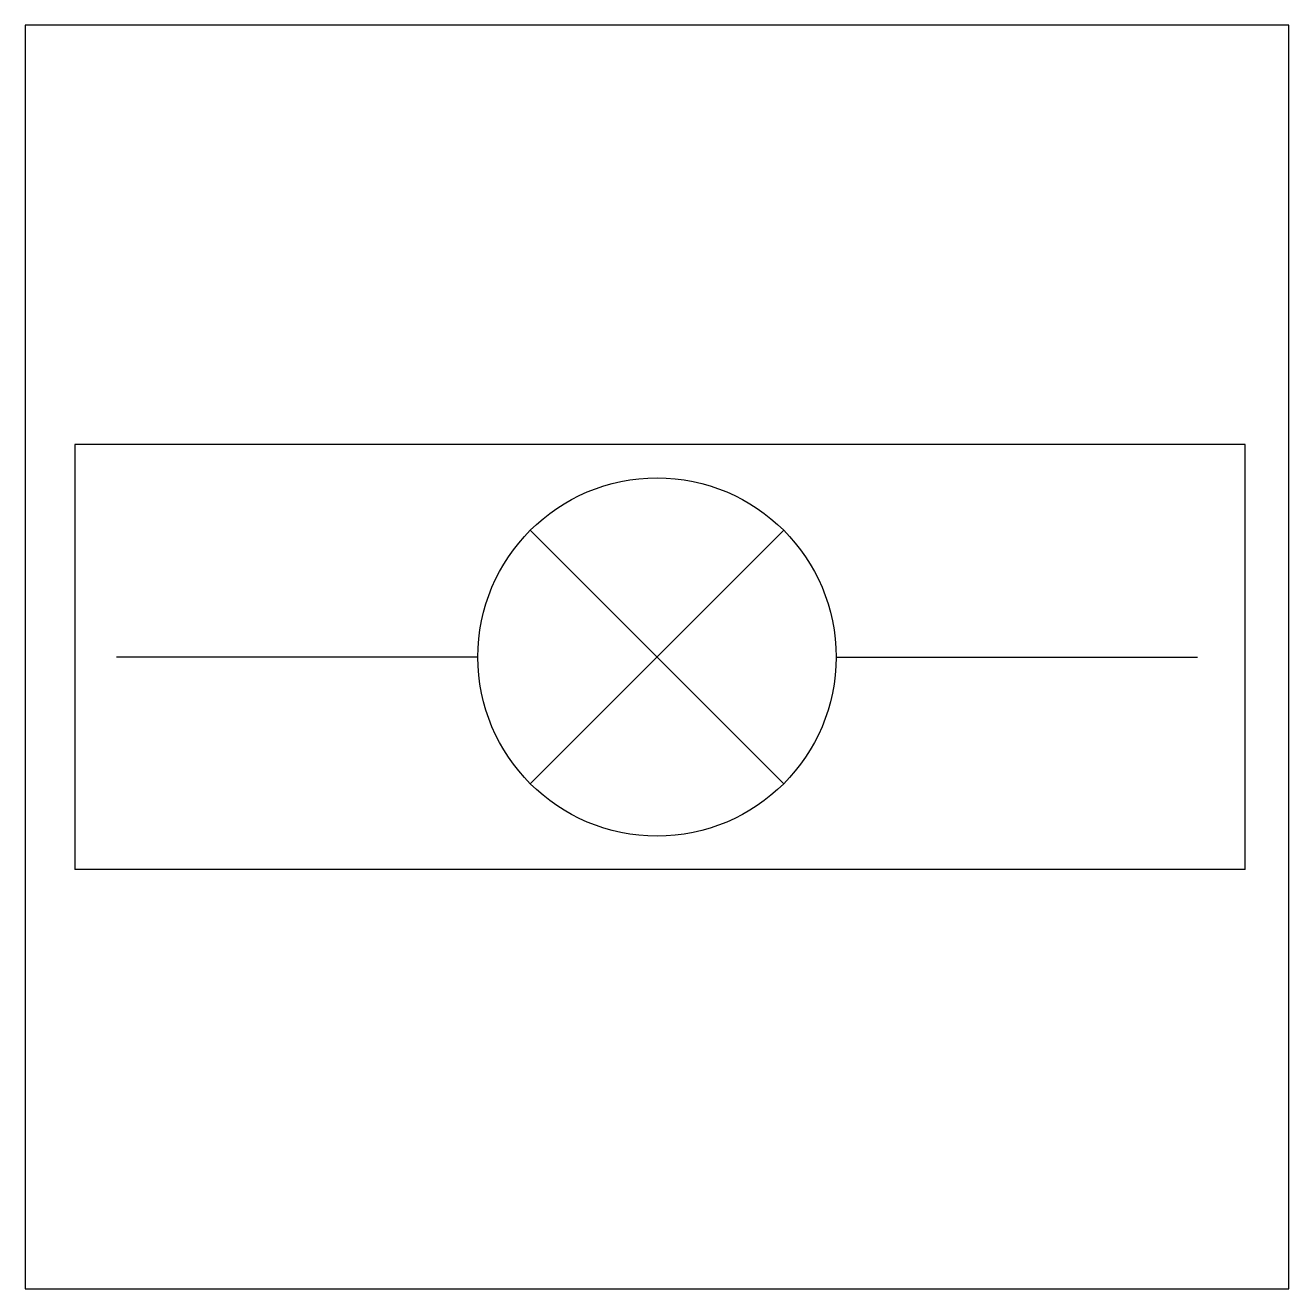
# Model space of a CAD drawing. Header units: millimetres. Extents: x 0 to 1000, y 0 to 1000.
import ezdxf

# ---------------------------------------------------------------- set-up
doc = ezdxf.new("R2010")
doc.units = ezdxf.units.MM
doc.layers.get('0').update_dxf_attribs({"color": 2})
doc.layers.add('1', color=1, linetype='Continuous')
doc.layers.add('3', color=7, linetype='Continuous')

msp = doc.modelspace()

# ---------------------------------------------------------------- linework, layer by layer
at = {"color": 2}
msp.add_lwpolyline([(0, 0), (1000, 0), (1000, 1000), (0, 1000)], close=True, dxfattribs=at)
at = {"layer": '1', "color": 1}
for p, q in [((965.6, 668.1), (39.3, 668.1)), ((39.3, 668.1), (39.3, 331.9)), ((965.6, 331.9), (965.6, 668.1)), ((965.6, 331.9), (39.3, 331.9))]:
    msp.add_line(p, q, dxfattribs=at)
at = {"layer": '3'}
for p, q in [((600.2, 600.2), (399.8, 399.8)), ((399.8, 600.2), (600.2, 399.8)), ((358.2, 500), (72.3, 500)), ((641.8, 500), (927.7, 500))]:
    msp.add_line(p, q, dxfattribs=at)
msp.add_circle((500, 500), 141.8, dxfattribs=at)

doc.saveas('drawing.dxf')
